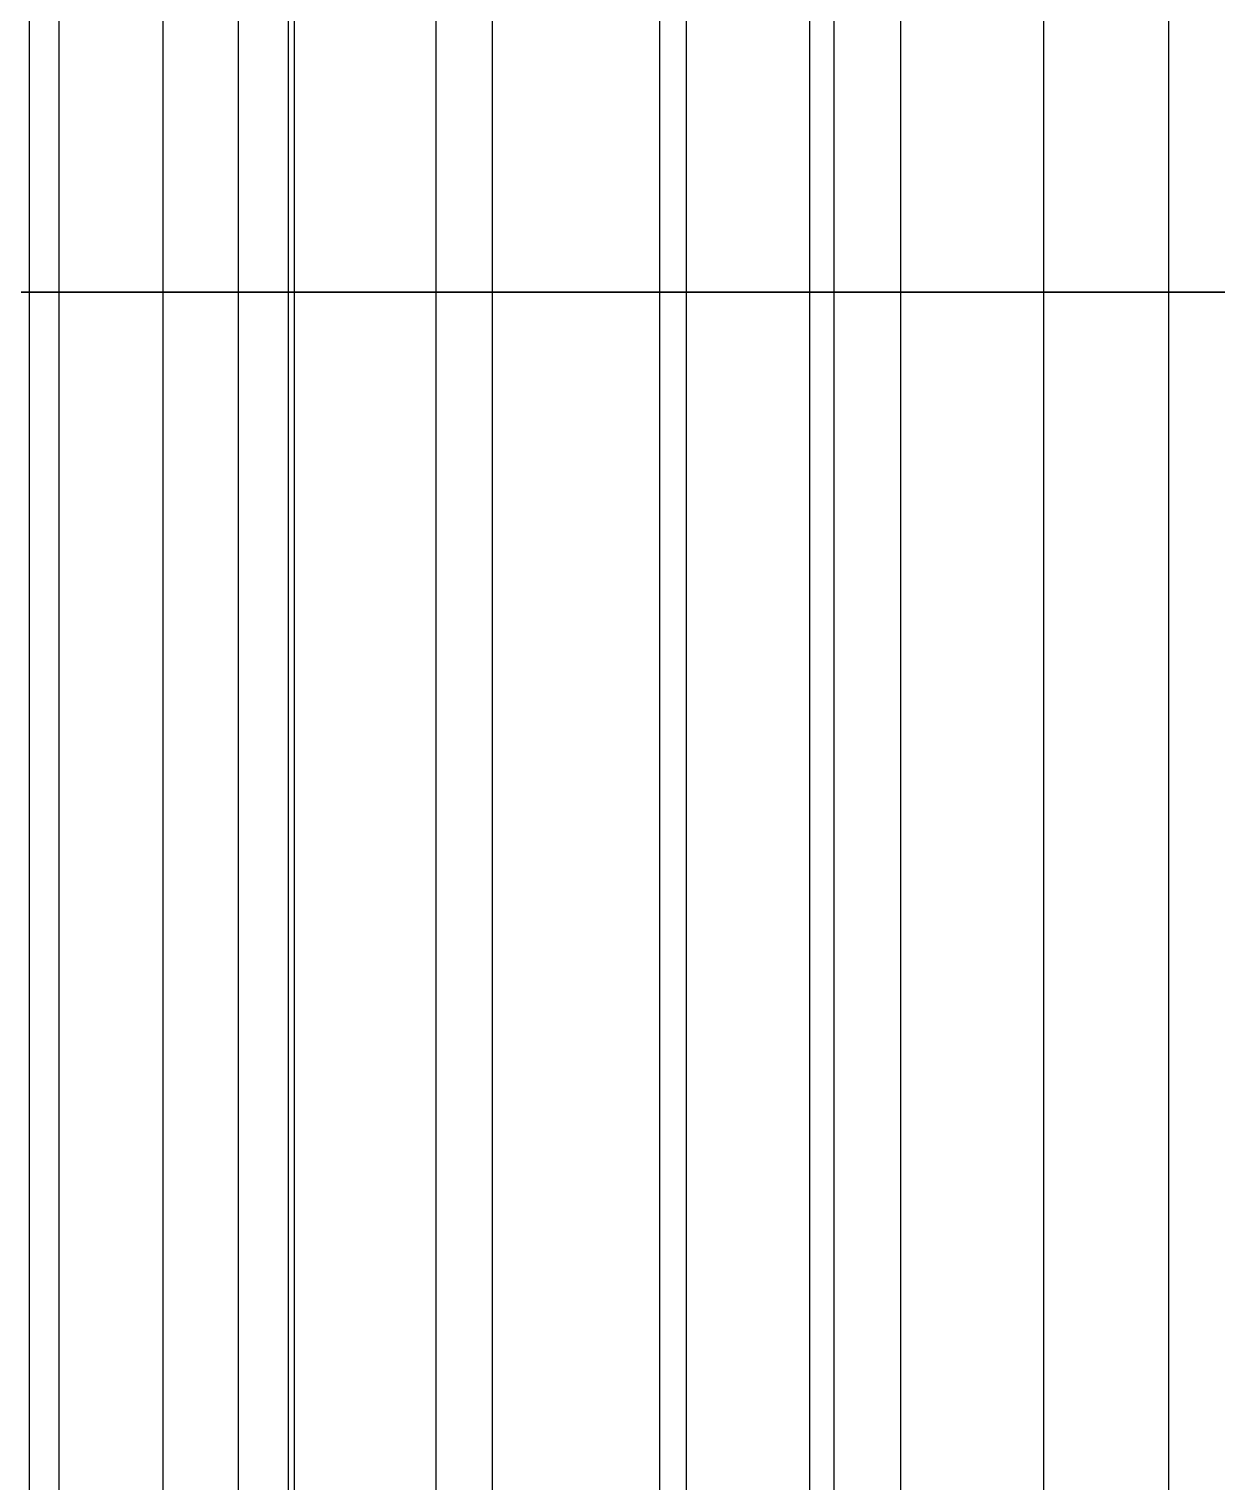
# Model space of a CAD drawing. Extents: x -60 to 60, y -153 to -30.
# Drawn here: x -56.145 to -55.225, y -87.921 to -86.796 of the extents above; entities that cross this region are included whole.
import ezdxf

# ---------------------------------------------------------------- set-up
doc = ezdxf.new("R2010")
doc.units = 0
doc.layers.add('Cut051006', color=7, linetype='CONTINUOUS')

msp = doc.modelspace()

# ---------------------------------------------------------------- linework, layer by layer
at = {"layer": 'Cut051006'}
for p, q in [((-56.1452, -84, 66.6247), (-56.1452, -87, 66.6247)), ((-56.1452, -84, 66.6247), (-56.1452, -87, 66.6247)), ((-56.1452, -84, 48.0249), (-56.1452, -87, 48.0249)), ((-56.1452, -84, 48.0249), (-56.1452, -87, 48.0249)), ((-56.1221, -84, 64.7085), (-56.1221, -87, 64.7085)), ((-56.1221, -84, 64.7085), (-56.1221, -87, 64.7085)), ((-56.1221, -84, 49.9412), (-56.1221, -87, 49.9412)), ((-56.1221, -84, 49.9412), (-56.1221, -87, 49.9412)), ((-56.0417, -84, 67.9594), (-56.0417, -87, 67.9594)), ((-56.0417, -84, 67.9594), (-56.0417, -87, 67.9594)), ((-56.0417, -84, 46.6903), (-56.0417, -87, 46.6903)), ((-56.0417, -84, 46.6903), (-56.0417, -87, 46.6903)), ((-55.9833, -84, 65.6966), (-55.9833, -87, 65.6966)), ((-55.9833, -84, 65.6966), (-55.9833, -87, 65.6966)), ((-55.9833, -84, 48.9531), (-55.9833, -87, 48.9531)), ((-55.9833, -84, 48.9531), (-55.9833, -87, 48.9531)), ((-55.9447, -84, 68.4582), (-55.9447, -87, 68.4582)), ((-55.9447, -84, 68.4582), (-55.9447, -87, 68.4582)), ((-55.9447, -84, 46.1915), (-55.9447, -87, 46.1915)), ((-55.9447, -84, 46.1915), (-55.9447, -87, 46.1915)), ((-55.94, -84, 67.7886), (-55.94, -87, 67.7886)), ((-55.94, -84, 67.7886), (-55.94, -87, 67.7886)), ((-55.94, -84, 46.8611), (-55.94, -87, 46.8611)), ((-55.94, -84, 46.8611), (-55.94, -87, 46.8611)), ((-55.8303, -84, 66.6627), (-55.8303, -87, 66.6627)), ((-55.8303, -84, 66.6627), (-55.8303, -87, 66.6627)), ((-55.8303, -84, 47.987), (-55.8303, -87, 47.987)), ((-55.8303, -84, 47.987), (-55.8303, -87, 47.987)), ((-55.7865, -84, 68.5785), (-55.7865, -87, 68.5785)), ((-55.7865, -84, 68.5785), (-55.7865, -87, 68.5785)), ((-55.7865, -84, 46.0712), (-55.7865, -87, 46.0712)), ((-55.7865, -84, 46.0712), (-55.7865, -87, 46.0712)), ((-55.657, -84, 67.6452), (-55.657, -87, 67.6452)), ((-55.657, -84, 67.6452), (-55.657, -87, 67.6452)), ((-55.657, -84, 47.0044), (-55.657, -87, 47.0044)), ((-55.657, -84, 47.0044), (-55.657, -87, 47.0044)), ((-55.6364, -84, 69.9088), (-55.6364, -87, 69.9088)), ((-55.6364, -84, 69.9088), (-55.6364, -87, 69.9088)), ((-55.6364, -84, 44.7409), (-55.6364, -87, 44.7409)), ((-55.6364, -84, 44.7409), (-55.6364, -87, 44.7409)), ((-55.5408, -84, 69.7345), (-55.5408, -87, 69.7345)), ((-55.5408, -84, 69.7345), (-55.5408, -87, 69.7345)), ((-55.5408, -84, 44.9152), (-55.5408, -87, 44.9152)), ((-55.5408, -84, 44.9152), (-55.5408, -87, 44.9152)), ((-55.5221, -84, 70.4039), (-55.5221, -87, 70.4039)), ((-55.5221, -84, 70.4039), (-55.5221, -87, 70.4039)), ((-55.5221, -84, 44.2458), (-55.5221, -87, 44.2458)), ((-55.5221, -84, 44.2458), (-55.5221, -87, 44.2458)), ((-55.4704, -84, 68.6054), (-55.4704, -87, 68.6054)), ((-55.4704, -84, 68.6054), (-55.4704, -87, 68.6054)), ((-55.4704, -84, 46.0443), (-55.4704, -87, 46.0443)), ((-55.4704, -84, 46.0443), (-55.4704, -87, 46.0443)), ((-55.3597, -84, 70.5186), (-55.3597, -87, 70.5186)), ((-55.3597, -84, 70.5186), (-55.3597, -87, 70.5186)), ((-55.3597, -84, 44.1311), (-55.3597, -87, 44.1311)), ((-55.3597, -84, 44.1311), (-55.3597, -87, 44.1311)), ((-55.2629, -84, 69.5814), (-55.2629, -87, 69.5814)), ((-55.2629, -84, 69.5814), (-55.2629, -87, 69.5814)), ((-55.2629, -84, 45.0683), (-55.2629, -87, 45.0683)), ((-55.2629, -84, 45.0683), (-55.2629, -87, 45.0683)), ((-56.1452, -87, 66.6247), (-56.1452, -90, 66.6247)), ((-56.1452, -87, 66.6247), (-56.1452, -90, 66.6247)), ((-56.1452, -87, 48.0249), (-56.1452, -90, 48.0249)), ((-56.1452, -87, 48.0249), (-56.1452, -90, 48.0249)), ((-56.1221, -87, 64.7085), (-56.1221, -90, 64.7085)), ((-56.1221, -87, 64.7085), (-56.1221, -90, 64.7085)), ((-56.1221, -87, 49.9412), (-56.1221, -90, 49.9412)), ((-56.1221, -87, 49.9412), (-56.1221, -90, 49.9412)), ((-56.0417, -87, 67.9594), (-56.0417, -90, 67.9594)), ((-56.0417, -87, 67.9594), (-56.0417, -90, 67.9594)), ((-56.0417, -87, 46.6903), (-56.0417, -90, 46.6903)), ((-56.0417, -87, 46.6903), (-56.0417, -90, 46.6903)), ((-55.9833, -87, 65.6966), (-55.9833, -90, 65.6966)), ((-55.9833, -87, 65.6966), (-55.9833, -90, 65.6966)), ((-55.9833, -87, 48.9531), (-55.9833, -90, 48.9531)), ((-55.9833, -87, 48.9531), (-55.9833, -90, 48.9531)), ((-55.9447, -87, 68.4582), (-55.9447, -90, 68.4582)), ((-55.9447, -87, 68.4582), (-55.9447, -90, 68.4582)), ((-55.9447, -87, 46.1915), (-55.9447, -90, 46.1915)), ((-55.9447, -87, 46.1915), (-55.9447, -90, 46.1915)), ((-55.94, -87, 67.7886), (-55.94, -90, 67.7886)), ((-55.94, -87, 67.7886), (-55.94, -90, 67.7886)), ((-55.94, -87, 46.8611), (-55.94, -90, 46.8611)), ((-55.94, -87, 46.8611), (-55.94, -90, 46.8611)), ((-55.8303, -87, 66.6627), (-55.8303, -90, 66.6627)), ((-55.8303, -87, 66.6627), (-55.8303, -90, 66.6627)), ((-55.8303, -87, 47.987), (-55.8303, -90, 47.987)), ((-55.8303, -87, 47.987), (-55.8303, -90, 47.987)), ((-55.7865, -87, 68.5785), (-55.7865, -90, 68.5785)), ((-55.7865, -87, 68.5785), (-55.7865, -90, 68.5785)), ((-55.7865, -87, 46.0712), (-55.7865, -90, 46.0712)), ((-55.7865, -87, 46.0712), (-55.7865, -90, 46.0712)), ((-55.657, -87, 67.6452), (-55.657, -90, 67.6452)), ((-55.657, -87, 67.6452), (-55.657, -90, 67.6452)), ((-55.657, -87, 47.0044), (-55.657, -90, 47.0044)), ((-55.657, -87, 47.0044), (-55.657, -90, 47.0044)), ((-55.6364, -87, 69.9088), (-55.6364, -90, 69.9088)), ((-55.6364, -87, 69.9088), (-55.6364, -90, 69.9088)), ((-55.6364, -87, 44.7409), (-55.6364, -90, 44.7409)), ((-55.6364, -87, 44.7409), (-55.6364, -90, 44.7409)), ((-55.5408, -87, 69.7345), (-55.5408, -90, 69.7345)), ((-55.5408, -87, 69.7345), (-55.5408, -90, 69.7345)), ((-55.5408, -87, 44.9152), (-55.5408, -90, 44.9152)), ((-55.5408, -87, 44.9152), (-55.5408, -90, 44.9152)), ((-55.5221, -87, 70.4039), (-55.5221, -90, 70.4039)), ((-55.5221, -87, 70.4039), (-55.5221, -90, 70.4039)), ((-55.5221, -87, 44.2458), (-55.5221, -90, 44.2458)), ((-55.5221, -87, 44.2458), (-55.5221, -90, 44.2458)), ((-55.4704, -87, 68.6054), (-55.4704, -90, 68.6054)), ((-55.4704, -87, 68.6054), (-55.4704, -90, 68.6054)), ((-55.4704, -87, 46.0443), (-55.4704, -90, 46.0443)), ((-55.4704, -87, 46.0443), (-55.4704, -90, 46.0443)), ((-55.3597, -87, 70.5186), (-55.3597, -90, 70.5186)), ((-55.3597, -87, 70.5186), (-55.3597, -90, 70.5186)), ((-55.3597, -87, 44.1311), (-55.3597, -90, 44.1311)), ((-55.3597, -87, 44.1311), (-55.3597, -90, 44.1311)), ((-55.2629, -87, 69.5814), (-55.2629, -90, 69.5814)), ((-55.2629, -87, 69.5814), (-55.2629, -90, 69.5814)), ((-55.2629, -87, 45.0683), (-55.2629, -90, 45.0683)), ((-55.2629, -87, 45.0683), (-55.2629, -90, 45.0683))]:
    msp.add_line(p, q, dxfattribs=at)
for centre in [(0, -90), (0, -90), (0, -93), (0, -93)]:
    msp.add_circle(centre, 60, dxfattribs=at)
for points, degree in [([(-56.1221, -87, 64.7085), (-56.275, -87, 64.6591), (-56.4356, -87, 64.6596)], 2), ([(-56.4356, -87, 49.99), (-56.275, -87, 49.9906), (-56.1221, -87, 49.9412)], 2), ([(-56.1221, -87, 64.7085), (-56.275, -87, 64.6591), (-56.4356, -87, 64.6596)], 2), ([(-56.4356, -87, 49.99), (-56.275, -87, 49.9906), (-56.1221, -87, 49.9412)], 2), ([(-56.1221, -87, 64.7085), (-56.275, -87, 64.6591), (-56.4356, -87, 64.6596)], 2), ([(-56.4356, -87, 49.99), (-56.275, -87, 49.9906), (-56.1221, -87, 49.9412)], 2), ([(-56.1221, -87, 64.7085), (-56.275, -87, 64.6591), (-56.4356, -87, 64.6596)], 2), ([(-56.4356, -87, 49.99), (-56.275, -87, 49.9906), (-56.1221, -87, 49.9412)], 2), ([(-56.2711, -87, 65.8299), (-56.1166, -87, 65.7862), (-55.9833, -87, 65.6966)], 2), ([(-55.9833, -87, 48.9531), (-56.1166, -87, 48.8635), (-56.2711, -87, 48.8197)], 2), ([(-56.2711, -87, 65.8299), (-56.1166, -87, 65.7862), (-55.9833, -87, 65.6966)], 2), ([(-55.9833, -87, 48.9531), (-56.1166, -87, 48.8635), (-56.2711, -87, 48.8197)], 2), ([(-56.2711, -87, 65.8299), (-56.1166, -87, 65.7862), (-55.9833, -87, 65.6966)], 2), ([(-55.9833, -87, 48.9531), (-56.1166, -87, 48.8635), (-56.2711, -87, 48.8197)], 2), ([(-56.2711, -87, 65.8299), (-56.1166, -87, 65.7862), (-55.9833, -87, 65.6966)], 2), ([(-55.9833, -87, 48.9531), (-56.1166, -87, 48.8635), (-56.2711, -87, 48.8197)], 2), ([(-55.8303, -87, 66.6627), (-55.9847, -87, 66.6186), (-56.1452, -87, 66.6247)], 2), ([(-56.1452, -87, 48.0249), (-55.9847, -87, 48.0311), (-55.8303, -87, 47.987)], 2), ([(-55.8303, -87, 66.6627), (-55.9847, -87, 66.6186), (-56.1452, -87, 66.6247)], 2), ([(-56.1452, -87, 48.0249), (-55.9847, -87, 48.0311), (-55.8303, -87, 47.987)], 2), ([(-55.8303, -87, 66.6627), (-55.9847, -87, 66.6186), (-56.1452, -87, 66.6247)], 2), ([(-56.1452, -87, 48.0249), (-55.9847, -87, 48.0311), (-55.8303, -87, 47.987)], 2), ([(-55.8303, -87, 66.6627), (-55.9847, -87, 66.6186), (-56.1452, -87, 66.6247)], 2), ([(-56.1452, -87, 48.0249), (-55.9847, -87, 48.0311), (-55.8303, -87, 47.987)], 2), ([(-55.9447, -87, 68.4582), (-56.0417, -87, 67.9594)], 1), ([(-56.0417, -87, 46.6903), (-55.9447, -87, 46.1915)], 1), ([(-55.9447, -87, 68.4582), (-56.0417, -87, 67.9594)], 1), ([(-56.0417, -87, 46.6903), (-55.9447, -87, 46.1915)], 1), ([(-55.9447, -87, 68.4582), (-56.0417, -87, 67.9594)], 1), ([(-56.0417, -87, 46.6903), (-55.9447, -87, 46.1915)], 1), ([(-55.9447, -87, 68.4582), (-56.0417, -87, 67.9594)], 1), ([(-56.0417, -87, 46.6903), (-55.9447, -87, 46.1915)], 1), ([(-55.94, -87, 67.7886), (-55.7871, -87, 67.7395), (-55.657, -87, 67.6452)], 2), ([(-55.657, -87, 47.0044), (-55.7871, -87, 46.9102), (-55.94, -87, 46.8611)], 2), ([(-55.94, -87, 67.7886), (-55.7871, -87, 67.7395), (-55.657, -87, 67.6452)], 2), ([(-55.657, -87, 47.0044), (-55.7871, -87, 46.9102), (-55.94, -87, 46.8611)], 2), ([(-55.94, -87, 67.7886), (-55.7871, -87, 67.7395), (-55.657, -87, 67.6452)], 2), ([(-55.657, -87, 47.0044), (-55.7871, -87, 46.9102), (-55.94, -87, 46.8611)], 2), ([(-55.94, -87, 67.7886), (-55.7871, -87, 67.7395), (-55.657, -87, 67.6452)], 2), ([(-55.657, -87, 47.0044), (-55.7871, -87, 46.9102), (-55.94, -87, 46.8611)], 2), ([(-55.4704, -87, 68.6054), (-55.6263, -87, 68.5668), (-55.7865, -87, 68.5785)], 2), ([(-55.7865, -87, 46.0712), (-55.6263, -87, 46.0829), (-55.4704, -87, 46.0443)], 2), ([(-55.4704, -87, 68.6054), (-55.6263, -87, 68.5668), (-55.7865, -87, 68.5785)], 2), ([(-55.7865, -87, 46.0712), (-55.6263, -87, 46.0829), (-55.4704, -87, 46.0443)], 2), ([(-55.4704, -87, 68.6054), (-55.6263, -87, 68.5668), (-55.7865, -87, 68.5785)], 2), ([(-55.7865, -87, 46.0712), (-55.6263, -87, 46.0829), (-55.4704, -87, 46.0443)], 2), ([(-55.4704, -87, 68.6054), (-55.6263, -87, 68.5668), (-55.7865, -87, 68.5785)], 2), ([(-55.7865, -87, 46.0712), (-55.6263, -87, 46.0829), (-55.4704, -87, 46.0443)], 2), ([(-55.5221, -87, 70.4039), (-55.6364, -87, 69.9088)], 1), ([(-55.6364, -87, 44.7409), (-55.5221, -87, 44.2458)], 1), ([(-55.5221, -87, 70.4039), (-55.6364, -87, 69.9088)], 1), ([(-55.6364, -87, 44.7409), (-55.5221, -87, 44.2458)], 1), ([(-55.5221, -87, 70.4039), (-55.6364, -87, 69.9088)], 1), ([(-55.6364, -87, 44.7409), (-55.5221, -87, 44.2458)], 1), ([(-55.5221, -87, 70.4039), (-55.6364, -87, 69.9088)], 1), ([(-55.6364, -87, 44.7409), (-55.5221, -87, 44.2458)], 1), ([(-55.5408, -87, 69.7345), (-55.3896, -87, 69.6801), (-55.2629, -87, 69.5814)], 2), ([(-55.2629, -87, 45.0683), (-55.3896, -87, 44.9696), (-55.5408, -87, 44.9152)], 2), ([(-55.5408, -87, 69.7345), (-55.3896, -87, 69.6801), (-55.2629, -87, 69.5814)], 2), ([(-55.2629, -87, 45.0683), (-55.3896, -87, 44.9696), (-55.5408, -87, 44.9152)], 2), ([(-55.5408, -87, 69.7345), (-55.3896, -87, 69.6801), (-55.2629, -87, 69.5814)], 2), ([(-55.2629, -87, 45.0683), (-55.3896, -87, 44.9696), (-55.5408, -87, 44.9152)], 2), ([(-55.5408, -87, 69.7345), (-55.3896, -87, 69.6801), (-55.2629, -87, 69.5814)], 2), ([(-55.2629, -87, 45.0683), (-55.3896, -87, 44.9696), (-55.5408, -87, 44.9152)], 2), ([(-55.0429, -87, 70.5344), (-55.2001, -87, 70.5012), (-55.3597, -87, 70.5186)], 2), ([(-55.3597, -87, 44.1311), (-55.2001, -87, 44.1484), (-55.0429, -87, 44.1153)], 2), ([(-55.0429, -87, 70.5344), (-55.2001, -87, 70.5012), (-55.3597, -87, 70.5186)], 2), ([(-55.3597, -87, 44.1311), (-55.2001, -87, 44.1484), (-55.0429, -87, 44.1153)], 2), ([(-55.0429, -87, 70.5344), (-55.2001, -87, 70.5012), (-55.3597, -87, 70.5186)], 2), ([(-55.3597, -87, 44.1311), (-55.2001, -87, 44.1484), (-55.0429, -87, 44.1153)], 2), ([(-55.0429, -87, 70.5344), (-55.2001, -87, 70.5012), (-55.3597, -87, 70.5186)], 2), ([(-55.3597, -87, 44.1311), (-55.2001, -87, 44.1484), (-55.0429, -87, 44.1153)], 2)]:
    msp.add_open_spline(points, degree=degree, dxfattribs=at)
for points, degree, knots in [([(-56.2414, -87, 63.7377), (-56.1711, -87, 63.694), (-56.0994, -87, 63.6264), (-56.0486, -87, 63.5335), (-55.9975, -87, 63.4416), (-55.9707, -87, 63.3243), (-55.9834, -87, 63.2089), (-55.995, -87, 63.0935), (-56.0456, -87, 62.9843), (-56.1147, -87, 62.905), (-56.1836, -87, 62.8247), (-56.2678, -87, 62.7735), (-56.3456, -87, 62.7454)], 3, [0, 0, 0, 0, 0.558599, 0.558599, 0.558599, 1.1172, 1.1172, 1.1172, 1.6758, 1.6758, 1.6758, 2.2344, 2.2344, 2.2344, 2.2344]), ([(-56.3456, -87, 51.9043), (-56.2678, -87, 51.8762), (-56.1836, -87, 51.8249), (-56.1147, -87, 51.7447), (-56.0456, -87, 51.6654), (-55.995, -87, 51.5562), (-55.9834, -87, 51.4407), (-55.9707, -87, 51.3254), (-55.9975, -87, 51.2081), (-56.0486, -87, 51.1161), (-56.0994, -87, 51.0233), (-56.1711, -87, 50.9557), (-56.2414, -87, 50.912)], 3, [0, 0, 0, 0, 0.558599, 0.558599, 0.558599, 1.1172, 1.1172, 1.1172, 1.6758, 1.6758, 1.6758, 2.2344, 2.2344, 2.2344, 2.2344]), ([(-56.2414, -87, 63.7377), (-56.1711, -87, 63.694), (-56.0994, -87, 63.6264), (-56.0486, -87, 63.5335), (-55.9975, -87, 63.4416), (-55.9707, -87, 63.3243), (-55.9834, -87, 63.2089), (-55.995, -87, 63.0935), (-56.0456, -87, 62.9843), (-56.1147, -87, 62.905), (-56.1836, -87, 62.8247), (-56.2678, -87, 62.7735), (-56.3456, -87, 62.7454)], 3, [0, 0, 0, 0, 0.558599, 0.558599, 0.558599, 1.1172, 1.1172, 1.1172, 1.6758, 1.6758, 1.6758, 2.2344, 2.2344, 2.2344, 2.2344]), ([(-56.3456, -87, 51.9043), (-56.2678, -87, 51.8762), (-56.1836, -87, 51.8249), (-56.1147, -87, 51.7447), (-56.0456, -87, 51.6654), (-55.995, -87, 51.5562), (-55.9834, -87, 51.4407), (-55.9707, -87, 51.3254), (-55.9975, -87, 51.2081), (-56.0486, -87, 51.1161), (-56.0994, -87, 51.0233), (-56.1711, -87, 50.9557), (-56.2414, -87, 50.912)], 3, [0, 0, 0, 0, 0.558599, 0.558599, 0.558599, 1.1172, 1.1172, 1.1172, 1.6758, 1.6758, 1.6758, 2.2344, 2.2344, 2.2344, 2.2344]), ([(-56.2414, -87, 63.7377), (-56.1711, -87, 63.694), (-56.0994, -87, 63.6264), (-56.0486, -87, 63.5335), (-55.9975, -87, 63.4416), (-55.9707, -87, 63.3243), (-55.9834, -87, 63.2089), (-55.995, -87, 63.0935), (-56.0456, -87, 62.9843), (-56.1147, -87, 62.905), (-56.1836, -87, 62.8247), (-56.2678, -87, 62.7735), (-56.3456, -87, 62.7454)], 3, [0, 0, 0, 0, 0.558599, 0.558599, 0.558599, 1.1172, 1.1172, 1.1172, 1.6758, 1.6758, 1.6758, 2.2344, 2.2344, 2.2344, 2.2344]), ([(-56.3456, -87, 51.9043), (-56.2678, -87, 51.8762), (-56.1836, -87, 51.8249), (-56.1147, -87, 51.7447), (-56.0456, -87, 51.6654), (-55.995, -87, 51.5562), (-55.9834, -87, 51.4407), (-55.9707, -87, 51.3254), (-55.9975, -87, 51.2081), (-56.0486, -87, 51.1161), (-56.0994, -87, 51.0233), (-56.1711, -87, 50.9557), (-56.2414, -87, 50.912)], 3, [0, 0, 0, 0, 0.558599, 0.558599, 0.558599, 1.1172, 1.1172, 1.1172, 1.6758, 1.6758, 1.6758, 2.2344, 2.2344, 2.2344, 2.2344]), ([(-56.2414, -87, 63.7377), (-56.1711, -87, 63.694), (-56.0994, -87, 63.6264), (-56.0486, -87, 63.5335), (-55.9975, -87, 63.4416), (-55.9707, -87, 63.3243), (-55.9834, -87, 63.2089), (-55.995, -87, 63.0935), (-56.0456, -87, 62.9843), (-56.1147, -87, 62.905), (-56.1836, -87, 62.8247), (-56.2678, -87, 62.7735), (-56.3456, -87, 62.7454)], 3, [0, 0, 0, 0, 0.558599, 0.558599, 0.558599, 1.1172, 1.1172, 1.1172, 1.6758, 1.6758, 1.6758, 2.2344, 2.2344, 2.2344, 2.2344]), ([(-56.3456, -87, 51.9043), (-56.2678, -87, 51.8762), (-56.1836, -87, 51.8249), (-56.1147, -87, 51.7447), (-56.0456, -87, 51.6654), (-55.995, -87, 51.5562), (-55.9834, -87, 51.4407), (-55.9707, -87, 51.3254), (-55.9975, -87, 51.2081), (-56.0486, -87, 51.1161), (-56.0994, -87, 51.0233), (-56.1711, -87, 50.9557), (-56.2414, -87, 50.912)], 3, [0, 0, 0, 0, 0.558599, 0.558599, 0.558599, 1.1172, 1.1172, 1.1172, 1.6758, 1.6758, 1.6758, 2.2344, 2.2344, 2.2344, 2.2344]), ([(-56.1452, -87, 66.6247), (-56.1983, -87, 66.6274), (-56.246, -87, 66.591), (-56.2912, -87, 66.5515), (-56.2992, -87, 66.499)], 2, [0, 0, 0, 0.724386, 0.724386, 1.44877, 1.44877, 1.44877]), ([(-56.2992, -87, 48.1507), (-56.2912, -87, 48.0981), (-56.246, -87, 48.0586), (-56.1983, -87, 48.0223), (-56.1452, -87, 48.0249)], 2, [0, 0, 0, 0.724386, 0.724386, 1.44877, 1.44877, 1.44877]), ([(-56.1452, -87, 66.6247), (-56.1983, -87, 66.6274), (-56.246, -87, 66.591), (-56.2912, -87, 66.5515), (-56.2992, -87, 66.499)], 2, [0, 0, 0, 0.724386, 0.724386, 1.44877, 1.44877, 1.44877]), ([(-56.2992, -87, 48.1507), (-56.2912, -87, 48.0981), (-56.246, -87, 48.0586), (-56.1983, -87, 48.0223), (-56.1452, -87, 48.0249)], 2, [0, 0, 0, 0.724386, 0.724386, 1.44877, 1.44877, 1.44877]), ([(-56.1452, -87, 66.6247), (-56.1983, -87, 66.6274), (-56.246, -87, 66.591), (-56.2912, -87, 66.5515), (-56.2992, -87, 66.499)], 2, [0, 0, 0, 0.724386, 0.724386, 1.44877, 1.44877, 1.44877]), ([(-56.2992, -87, 48.1507), (-56.2912, -87, 48.0981), (-56.246, -87, 48.0586), (-56.1983, -87, 48.0223), (-56.1452, -87, 48.0249)], 2, [0, 0, 0, 0.724386, 0.724386, 1.44877, 1.44877, 1.44877]), ([(-56.1452, -87, 66.6247), (-56.1983, -87, 66.6274), (-56.246, -87, 66.591), (-56.2912, -87, 66.5515), (-56.2992, -87, 66.499)], 2, [0, 0, 0, 0.724386, 0.724386, 1.44877, 1.44877, 1.44877]), ([(-56.2992, -87, 48.1507), (-56.2912, -87, 48.0981), (-56.246, -87, 48.0586), (-56.1983, -87, 48.0223), (-56.1452, -87, 48.0249)], 2, [0, 0, 0, 0.724386, 0.724386, 1.44877, 1.44877, 1.44877]), ([(-55.9833, -87, 65.6966), (-55.9146, -87, 65.6504), (-55.8453, -87, 65.5804), (-55.7978, -87, 65.4858), (-55.7499, -87, 65.3922), (-55.7273, -87, 65.274), (-55.744, -87, 65.1591), (-55.7596, -87, 65.0442), (-55.8139, -87, 64.9368), (-55.8857, -87, 64.8599), (-55.9575, -87, 64.7822), (-56.0434, -87, 64.7339), (-56.1221, -87, 64.7085)], 3, [0, 0, 0, 0, 0.558599, 0.558599, 0.558599, 1.1172, 1.1172, 1.1172, 1.6758, 1.6758, 1.6758, 2.2344, 2.2344, 2.2344, 2.2344]), ([(-56.1221, -87, 49.9412), (-56.0434, -87, 49.9158), (-55.9575, -87, 49.8675), (-55.8857, -87, 49.7897), (-55.8139, -87, 49.7129), (-55.7596, -87, 49.6055), (-55.744, -87, 49.4905), (-55.7273, -87, 49.3757), (-55.7499, -87, 49.2575), (-55.7978, -87, 49.1639), (-55.8453, -87, 49.0693), (-55.9146, -87, 48.9992), (-55.9833, -87, 48.9531)], 3, [0, 0, 0, 0, 0.558599, 0.558599, 0.558599, 1.1172, 1.1172, 1.1172, 1.6758, 1.6758, 1.6758, 2.2344, 2.2344, 2.2344, 2.2344]), ([(-55.9833, -87, 65.6966), (-55.9146, -87, 65.6504), (-55.8453, -87, 65.5804), (-55.7978, -87, 65.4858), (-55.7499, -87, 65.3922), (-55.7273, -87, 65.274), (-55.744, -87, 65.1591), (-55.7596, -87, 65.0442), (-55.8139, -87, 64.9368), (-55.8857, -87, 64.8599), (-55.9575, -87, 64.7822), (-56.0434, -87, 64.7339), (-56.1221, -87, 64.7085)], 3, [0, 0, 0, 0, 0.558599, 0.558599, 0.558599, 1.1172, 1.1172, 1.1172, 1.6758, 1.6758, 1.6758, 2.2344, 2.2344, 2.2344, 2.2344]), ([(-56.1221, -87, 49.9412), (-56.0434, -87, 49.9158), (-55.9575, -87, 49.8675), (-55.8857, -87, 49.7897), (-55.8139, -87, 49.7129), (-55.7596, -87, 49.6055), (-55.744, -87, 49.4905), (-55.7273, -87, 49.3757), (-55.7499, -87, 49.2575), (-55.7978, -87, 49.1639), (-55.8453, -87, 49.0693), (-55.9146, -87, 48.9992), (-55.9833, -87, 48.9531)], 3, [0, 0, 0, 0, 0.558599, 0.558599, 0.558599, 1.1172, 1.1172, 1.1172, 1.6758, 1.6758, 1.6758, 2.2344, 2.2344, 2.2344, 2.2344]), ([(-55.9833, -87, 65.6966), (-55.9146, -87, 65.6504), (-55.8453, -87, 65.5804), (-55.7978, -87, 65.4858), (-55.7499, -87, 65.3922), (-55.7273, -87, 65.274), (-55.744, -87, 65.1591), (-55.7596, -87, 65.0442), (-55.8139, -87, 64.9368), (-55.8857, -87, 64.8599), (-55.9575, -87, 64.7822), (-56.0434, -87, 64.7339), (-56.1221, -87, 64.7085)], 3, [0, 0, 0, 0, 0.558599, 0.558599, 0.558599, 1.1172, 1.1172, 1.1172, 1.6758, 1.6758, 1.6758, 2.2344, 2.2344, 2.2344, 2.2344]), ([(-56.1221, -87, 49.9412), (-56.0434, -87, 49.9158), (-55.9575, -87, 49.8675), (-55.8857, -87, 49.7897), (-55.8139, -87, 49.7129), (-55.7596, -87, 49.6055), (-55.744, -87, 49.4905), (-55.7273, -87, 49.3757), (-55.7499, -87, 49.2575), (-55.7978, -87, 49.1639), (-55.8453, -87, 49.0693), (-55.9146, -87, 48.9992), (-55.9833, -87, 48.9531)], 3, [0, 0, 0, 0, 0.558599, 0.558599, 0.558599, 1.1172, 1.1172, 1.1172, 1.6758, 1.6758, 1.6758, 2.2344, 2.2344, 2.2344, 2.2344]), ([(-55.9833, -87, 65.6966), (-55.9146, -87, 65.6504), (-55.8453, -87, 65.5804), (-55.7978, -87, 65.4858), (-55.7499, -87, 65.3922), (-55.7273, -87, 65.274), (-55.744, -87, 65.1591), (-55.7596, -87, 65.0442), (-55.8139, -87, 64.9368), (-55.8857, -87, 64.8599), (-55.9575, -87, 64.7822), (-56.0434, -87, 64.7339), (-56.1221, -87, 64.7085)], 3, [0, 0, 0, 0, 0.558599, 0.558599, 0.558599, 1.1172, 1.1172, 1.1172, 1.6758, 1.6758, 1.6758, 2.2344, 2.2344, 2.2344, 2.2344]), ([(-56.1221, -87, 49.9412), (-56.0434, -87, 49.9158), (-55.9575, -87, 49.8675), (-55.8857, -87, 49.7897), (-55.8139, -87, 49.7129), (-55.7596, -87, 49.6055), (-55.744, -87, 49.4905), (-55.7273, -87, 49.3757), (-55.7499, -87, 49.2575), (-55.7978, -87, 49.1639), (-55.8453, -87, 49.0693), (-55.9146, -87, 48.9992), (-55.9833, -87, 48.9531)], 3, [0, 0, 0, 0, 0.558599, 0.558599, 0.558599, 1.1172, 1.1172, 1.1172, 1.6758, 1.6758, 1.6758, 2.2344, 2.2344, 2.2344, 2.2344]), ([(-56.0417, -87, 67.9594), (-56.0521, -87, 67.9073), (-56.0232, -87, 67.8547), (-55.9908, -87, 67.8043), (-55.94, -87, 67.7886)], 2, [0, 0, 0, 0.724386, 0.724386, 1.44877, 1.44877, 1.44877]), ([(-55.94, -87, 46.8611), (-55.9908, -87, 46.8454), (-56.0232, -87, 46.7949), (-56.0521, -87, 46.7424), (-56.0417, -87, 46.6903)], 2, [0, 0, 0, 0.724386, 0.724386, 1.44877, 1.44877, 1.44877]), ([(-56.0417, -87, 67.9594), (-56.0521, -87, 67.9073), (-56.0232, -87, 67.8547), (-55.9908, -87, 67.8043), (-55.94, -87, 67.7886)], 2, [0, 0, 0, 0.724386, 0.724386, 1.44877, 1.44877, 1.44877]), ([(-55.94, -87, 46.8611), (-55.9908, -87, 46.8454), (-56.0232, -87, 46.7949), (-56.0521, -87, 46.7424), (-56.0417, -87, 46.6903)], 2, [0, 0, 0, 0.724386, 0.724386, 1.44877, 1.44877, 1.44877]), ([(-56.0417, -87, 67.9594), (-56.0521, -87, 67.9073), (-56.0232, -87, 67.8547), (-55.9908, -87, 67.8043), (-55.94, -87, 67.7886)], 2, [0, 0, 0, 0.724386, 0.724386, 1.44877, 1.44877, 1.44877]), ([(-55.94, -87, 46.8611), (-55.9908, -87, 46.8454), (-56.0232, -87, 46.7949), (-56.0521, -87, 46.7424), (-56.0417, -87, 46.6903)], 2, [0, 0, 0, 0.724386, 0.724386, 1.44877, 1.44877, 1.44877]), ([(-56.0417, -87, 67.9594), (-56.0521, -87, 67.9073), (-56.0232, -87, 67.8547), (-55.9908, -87, 67.8043), (-55.94, -87, 67.7886)], 2, [0, 0, 0, 0.724386, 0.724386, 1.44877, 1.44877, 1.44877]), ([(-55.94, -87, 46.8611), (-55.9908, -87, 46.8454), (-56.0232, -87, 46.7949), (-56.0521, -87, 46.7424), (-56.0417, -87, 46.6903)], 2, [0, 0, 0, 0.724386, 0.724386, 1.44877, 1.44877, 1.44877]), ([(-55.7865, -87, 68.5785), (-55.8394, -87, 68.583), (-55.8884, -87, 68.5484), (-55.9349, -87, 68.5105), (-55.9447, -87, 68.4582)], 2, [0, 0, 0, 0.724386, 0.724386, 1.44877, 1.44877, 1.44877]), ([(-55.9447, -87, 46.1915), (-55.9349, -87, 46.1392), (-55.8884, -87, 46.1013), (-55.8394, -87, 46.0667), (-55.7865, -87, 46.0712)], 2, [0, 0, 0, 0.724386, 0.724386, 1.44877, 1.44877, 1.44877]), ([(-55.7865, -87, 68.5785), (-55.8394, -87, 68.583), (-55.8884, -87, 68.5484), (-55.9349, -87, 68.5105), (-55.9447, -87, 68.4582)], 2, [0, 0, 0, 0.724386, 0.724386, 1.44877, 1.44877, 1.44877]), ([(-55.9447, -87, 46.1915), (-55.9349, -87, 46.1392), (-55.8884, -87, 46.1013), (-55.8394, -87, 46.0667), (-55.7865, -87, 46.0712)], 2, [0, 0, 0, 0.724386, 0.724386, 1.44877, 1.44877, 1.44877]), ([(-55.7865, -87, 68.5785), (-55.8394, -87, 68.583), (-55.8884, -87, 68.5484), (-55.9349, -87, 68.5105), (-55.9447, -87, 68.4582)], 2, [0, 0, 0, 0.724386, 0.724386, 1.44877, 1.44877, 1.44877]), ([(-55.9447, -87, 46.1915), (-55.9349, -87, 46.1392), (-55.8884, -87, 46.1013), (-55.8394, -87, 46.0667), (-55.7865, -87, 46.0712)], 2, [0, 0, 0, 0.724386, 0.724386, 1.44877, 1.44877, 1.44877]), ([(-55.7865, -87, 68.5785), (-55.8394, -87, 68.583), (-55.8884, -87, 68.5484), (-55.9349, -87, 68.5105), (-55.9447, -87, 68.4582)], 2, [0, 0, 0, 0.724386, 0.724386, 1.44877, 1.44877, 1.44877]), ([(-55.9447, -87, 46.1915), (-55.9349, -87, 46.1392), (-55.8884, -87, 46.1013), (-55.8394, -87, 46.0667), (-55.7865, -87, 46.0712)], 2, [0, 0, 0, 0.724386, 0.724386, 1.44877, 1.44877, 1.44877]), ([(-55.657, -87, 67.6452), (-55.5899, -87, 67.5968), (-55.5231, -87, 67.5243), (-55.479, -87, 67.4282), (-55.4344, -87, 67.3329), (-55.4159, -87, 67.214), (-55.4366, -87, 67.0998), (-55.4562, -87, 66.9854), (-55.5143, -87, 66.88), (-55.5887, -87, 66.8057), (-55.6631, -87, 66.7305), (-55.7507, -87, 66.6853), (-55.8303, -87, 66.6627)], 3, [0, 0, 0, 0, 0.558599, 0.558599, 0.558599, 1.1172, 1.1172, 1.1172, 1.6758, 1.6758, 1.6758, 2.2344, 2.2344, 2.2344, 2.2344]), ([(-55.8303, -87, 47.987), (-55.7507, -87, 47.9644), (-55.6631, -87, 47.9192), (-55.5887, -87, 47.8439), (-55.5143, -87, 47.7697), (-55.4562, -87, 47.6643), (-55.4366, -87, 47.5499), (-55.4159, -87, 47.4357), (-55.4344, -87, 47.3168), (-55.479, -87, 47.2215), (-55.5231, -87, 47.1254), (-55.5899, -87, 47.0529), (-55.657, -87, 47.0044)], 3, [0, 0, 0, 0, 0.558599, 0.558599, 0.558599, 1.1172, 1.1172, 1.1172, 1.6758, 1.6758, 1.6758, 2.2344, 2.2344, 2.2344, 2.2344]), ([(-55.657, -87, 67.6452), (-55.5899, -87, 67.5968), (-55.5231, -87, 67.5243), (-55.479, -87, 67.4282), (-55.4344, -87, 67.3329), (-55.4159, -87, 67.214), (-55.4366, -87, 67.0998), (-55.4562, -87, 66.9854), (-55.5143, -87, 66.88), (-55.5887, -87, 66.8057), (-55.6631, -87, 66.7305), (-55.7507, -87, 66.6853), (-55.8303, -87, 66.6627)], 3, [0, 0, 0, 0, 0.558599, 0.558599, 0.558599, 1.1172, 1.1172, 1.1172, 1.6758, 1.6758, 1.6758, 2.2344, 2.2344, 2.2344, 2.2344]), ([(-55.8303, -87, 47.987), (-55.7507, -87, 47.9644), (-55.6631, -87, 47.9192), (-55.5887, -87, 47.8439), (-55.5143, -87, 47.7697), (-55.4562, -87, 47.6643), (-55.4366, -87, 47.5499), (-55.4159, -87, 47.4357), (-55.4344, -87, 47.3168), (-55.479, -87, 47.2215), (-55.5231, -87, 47.1254), (-55.5899, -87, 47.0529), (-55.657, -87, 47.0044)], 3, [0, 0, 0, 0, 0.558599, 0.558599, 0.558599, 1.1172, 1.1172, 1.1172, 1.6758, 1.6758, 1.6758, 2.2344, 2.2344, 2.2344, 2.2344]), ([(-55.657, -87, 67.6452), (-55.5899, -87, 67.5968), (-55.5231, -87, 67.5243), (-55.479, -87, 67.4282), (-55.4344, -87, 67.3329), (-55.4159, -87, 67.214), (-55.4366, -87, 67.0998), (-55.4562, -87, 66.9854), (-55.5143, -87, 66.88), (-55.5887, -87, 66.8057), (-55.6631, -87, 66.7305), (-55.7507, -87, 66.6853), (-55.8303, -87, 66.6627)], 3, [0, 0, 0, 0, 0.558599, 0.558599, 0.558599, 1.1172, 1.1172, 1.1172, 1.6758, 1.6758, 1.6758, 2.2344, 2.2344, 2.2344, 2.2344]), ([(-55.8303, -87, 47.987), (-55.7507, -87, 47.9644), (-55.6631, -87, 47.9192), (-55.5887, -87, 47.8439), (-55.5143, -87, 47.7697), (-55.4562, -87, 47.6643), (-55.4366, -87, 47.5499), (-55.4159, -87, 47.4357), (-55.4344, -87, 47.3168), (-55.479, -87, 47.2215), (-55.5231, -87, 47.1254), (-55.5899, -87, 47.0529), (-55.657, -87, 47.0044)], 3, [0, 0, 0, 0, 0.558599, 0.558599, 0.558599, 1.1172, 1.1172, 1.1172, 1.6758, 1.6758, 1.6758, 2.2344, 2.2344, 2.2344, 2.2344]), ([(-55.657, -87, 67.6452), (-55.5899, -87, 67.5968), (-55.5231, -87, 67.5243), (-55.479, -87, 67.4282), (-55.4344, -87, 67.3329), (-55.4159, -87, 67.214), (-55.4366, -87, 67.0998), (-55.4562, -87, 66.9854), (-55.5143, -87, 66.88), (-55.5887, -87, 66.8057), (-55.6631, -87, 66.7305), (-55.7507, -87, 66.6853), (-55.8303, -87, 66.6627)], 3, [0, 0, 0, 0, 0.558599, 0.558599, 0.558599, 1.1172, 1.1172, 1.1172, 1.6758, 1.6758, 1.6758, 2.2344, 2.2344, 2.2344, 2.2344]), ([(-55.8303, -87, 47.987), (-55.7507, -87, 47.9644), (-55.6631, -87, 47.9192), (-55.5887, -87, 47.8439), (-55.5143, -87, 47.7697), (-55.4562, -87, 47.6643), (-55.4366, -87, 47.5499), (-55.4159, -87, 47.4357), (-55.4344, -87, 47.3168), (-55.479, -87, 47.2215), (-55.5231, -87, 47.1254), (-55.5899, -87, 47.0529), (-55.657, -87, 47.0044)], 3, [0, 0, 0, 0, 0.558599, 0.558599, 0.558599, 1.1172, 1.1172, 1.1172, 1.6758, 1.6758, 1.6758, 2.2344, 2.2344, 2.2344, 2.2344]), ([(-55.6364, -87, 69.9088), (-55.6487, -87, 69.857), (-55.6216, -87, 69.8035), (-55.591, -87, 69.7519), (-55.5408, -87, 69.7345)], 2, [0, 0, 0, 0.724386, 0.724386, 1.44877, 1.44877, 1.44877]), ([(-55.5408, -87, 44.9152), (-55.591, -87, 44.8978), (-55.6216, -87, 44.8462), (-55.6487, -87, 44.7926), (-55.6364, -87, 44.7409)], 2, [0, 0, 0, 0.724386, 0.724386, 1.44877, 1.44877, 1.44877]), ([(-55.6364, -87, 69.9088), (-55.6487, -87, 69.857), (-55.6216, -87, 69.8035), (-55.591, -87, 69.7519), (-55.5408, -87, 69.7345)], 2, [0, 0, 0, 0.724386, 0.724386, 1.44877, 1.44877, 1.44877]), ([(-55.5408, -87, 44.9152), (-55.591, -87, 44.8978), (-55.6216, -87, 44.8462), (-55.6487, -87, 44.7926), (-55.6364, -87, 44.7409)], 2, [0, 0, 0, 0.724386, 0.724386, 1.44877, 1.44877, 1.44877]), ([(-55.6364, -87, 69.9088), (-55.6487, -87, 69.857), (-55.6216, -87, 69.8035), (-55.591, -87, 69.7519), (-55.5408, -87, 69.7345)], 2, [0, 0, 0, 0.724386, 0.724386, 1.44877, 1.44877, 1.44877]), ([(-55.5408, -87, 44.9152), (-55.591, -87, 44.8978), (-55.6216, -87, 44.8462), (-55.6487, -87, 44.7926), (-55.6364, -87, 44.7409)], 2, [0, 0, 0, 0.724386, 0.724386, 1.44877, 1.44877, 1.44877]), ([(-55.6364, -87, 69.9088), (-55.6487, -87, 69.857), (-55.6216, -87, 69.8035), (-55.591, -87, 69.7519), (-55.5408, -87, 69.7345)], 2, [0, 0, 0, 0.724386, 0.724386, 1.44877, 1.44877, 1.44877]), ([(-55.5408, -87, 44.9152), (-55.591, -87, 44.8978), (-55.6216, -87, 44.8462), (-55.6487, -87, 44.7926), (-55.6364, -87, 44.7409)], 2, [0, 0, 0, 0.724386, 0.724386, 1.44877, 1.44877, 1.44877]), ([(-55.3597, -87, 70.5186), (-55.4125, -87, 70.5249), (-55.4626, -87, 70.492), (-55.5105, -87, 70.4557), (-55.5221, -87, 70.4039)], 2, [0, 0, 0, 0.724386, 0.724386, 1.44877, 1.44877, 1.44877]), ([(-55.5221, -87, 44.2458), (-55.5105, -87, 44.1939), (-55.4626, -87, 44.1577), (-55.4125, -87, 44.1247), (-55.3597, -87, 44.1311)], 2, [0, 0, 0, 0.724386, 0.724386, 1.44877, 1.44877, 1.44877]), ([(-55.3597, -87, 70.5186), (-55.4125, -87, 70.5249), (-55.4626, -87, 70.492), (-55.5105, -87, 70.4557), (-55.5221, -87, 70.4039)], 2, [0, 0, 0, 0.724386, 0.724386, 1.44877, 1.44877, 1.44877]), ([(-55.5221, -87, 44.2458), (-55.5105, -87, 44.1939), (-55.4626, -87, 44.1577), (-55.4125, -87, 44.1247), (-55.3597, -87, 44.1311)], 2, [0, 0, 0, 0.724386, 0.724386, 1.44877, 1.44877, 1.44877]), ([(-55.3597, -87, 70.5186), (-55.4125, -87, 70.5249), (-55.4626, -87, 70.492), (-55.5105, -87, 70.4557), (-55.5221, -87, 70.4039)], 2, [0, 0, 0, 0.724386, 0.724386, 1.44877, 1.44877, 1.44877]), ([(-55.5221, -87, 44.2458), (-55.5105, -87, 44.1939), (-55.4626, -87, 44.1577), (-55.4125, -87, 44.1247), (-55.3597, -87, 44.1311)], 2, [0, 0, 0, 0.724386, 0.724386, 1.44877, 1.44877, 1.44877]), ([(-55.3597, -87, 70.5186), (-55.4125, -87, 70.5249), (-55.4626, -87, 70.492), (-55.5105, -87, 70.4557), (-55.5221, -87, 70.4039)], 2, [0, 0, 0, 0.724386, 0.724386, 1.44877, 1.44877, 1.44877]), ([(-55.5221, -87, 44.2458), (-55.5105, -87, 44.1939), (-55.4626, -87, 44.1577), (-55.4125, -87, 44.1247), (-55.3597, -87, 44.1311)], 2, [0, 0, 0, 0.724386, 0.724386, 1.44877, 1.44877, 1.44877]), ([(-55.2629, -87, 69.5814), (-55.1976, -87, 69.5306), (-55.1334, -87, 69.4558), (-55.0926, -87, 69.3582), (-55.0514, -87, 69.2614), (-55.037, -87, 69.142), (-55.0617, -87, 69.0286), (-55.0853, -87, 68.9149), (-55.147, -87, 68.8116), (-55.224, -87, 68.74), (-55.3009, -87, 68.6674), (-55.39, -87, 68.6252), (-55.4704, -87, 68.6054)], 3, [0, 0, 0, 0, 0.558599, 0.558599, 0.558599, 1.1172, 1.1172, 1.1172, 1.6758, 1.6758, 1.6758, 2.2344, 2.2344, 2.2344, 2.2344]), ([(-55.4704, -87, 46.0443), (-55.39, -87, 46.0244), (-55.3009, -87, 45.9823), (-55.224, -87, 45.9097), (-55.147, -87, 45.8381), (-55.0853, -87, 45.7347), (-55.0617, -87, 45.6211), (-55.037, -87, 45.5077), (-55.0514, -87, 45.3882), (-55.0926, -87, 45.2915), (-55.1334, -87, 45.1939), (-55.1976, -87, 45.1191), (-55.2629, -87, 45.0683)], 3, [0, 0, 0, 0, 0.558599, 0.558599, 0.558599, 1.1172, 1.1172, 1.1172, 1.6758, 1.6758, 1.6758, 2.2344, 2.2344, 2.2344, 2.2344]), ([(-55.2629, -87, 69.5814), (-55.1976, -87, 69.5306), (-55.1334, -87, 69.4558), (-55.0926, -87, 69.3582), (-55.0514, -87, 69.2614), (-55.037, -87, 69.142), (-55.0617, -87, 69.0286), (-55.0853, -87, 68.9149), (-55.147, -87, 68.8116), (-55.224, -87, 68.74), (-55.3009, -87, 68.6674), (-55.39, -87, 68.6252), (-55.4704, -87, 68.6054)], 3, [0, 0, 0, 0, 0.558599, 0.558599, 0.558599, 1.1172, 1.1172, 1.1172, 1.6758, 1.6758, 1.6758, 2.2344, 2.2344, 2.2344, 2.2344]), ([(-55.4704, -87, 46.0443), (-55.39, -87, 46.0244), (-55.3009, -87, 45.9823), (-55.224, -87, 45.9097), (-55.147, -87, 45.8381), (-55.0853, -87, 45.7347), (-55.0617, -87, 45.6211), (-55.037, -87, 45.5077), (-55.0514, -87, 45.3882), (-55.0926, -87, 45.2915), (-55.1334, -87, 45.1939), (-55.1976, -87, 45.1191), (-55.2629, -87, 45.0683)], 3, [0, 0, 0, 0, 0.558599, 0.558599, 0.558599, 1.1172, 1.1172, 1.1172, 1.6758, 1.6758, 1.6758, 2.2344, 2.2344, 2.2344, 2.2344]), ([(-55.2629, -87, 69.5814), (-55.1976, -87, 69.5306), (-55.1334, -87, 69.4558), (-55.0926, -87, 69.3582), (-55.0514, -87, 69.2614), (-55.037, -87, 69.142), (-55.0617, -87, 69.0286), (-55.0853, -87, 68.9149), (-55.147, -87, 68.8116), (-55.224, -87, 68.74), (-55.3009, -87, 68.6674), (-55.39, -87, 68.6252), (-55.4704, -87, 68.6054)], 3, [0, 0, 0, 0, 0.558599, 0.558599, 0.558599, 1.1172, 1.1172, 1.1172, 1.6758, 1.6758, 1.6758, 2.2344, 2.2344, 2.2344, 2.2344]), ([(-55.4704, -87, 46.0443), (-55.39, -87, 46.0244), (-55.3009, -87, 45.9823), (-55.224, -87, 45.9097), (-55.147, -87, 45.8381), (-55.0853, -87, 45.7347), (-55.0617, -87, 45.6211), (-55.037, -87, 45.5077), (-55.0514, -87, 45.3882), (-55.0926, -87, 45.2915), (-55.1334, -87, 45.1939), (-55.1976, -87, 45.1191), (-55.2629, -87, 45.0683)], 3, [0, 0, 0, 0, 0.558599, 0.558599, 0.558599, 1.1172, 1.1172, 1.1172, 1.6758, 1.6758, 1.6758, 2.2344, 2.2344, 2.2344, 2.2344]), ([(-55.2629, -87, 69.5814), (-55.1976, -87, 69.5306), (-55.1334, -87, 69.4558), (-55.0926, -87, 69.3582), (-55.0514, -87, 69.2614), (-55.037, -87, 69.142), (-55.0617, -87, 69.0286), (-55.0853, -87, 68.9149), (-55.147, -87, 68.8116), (-55.224, -87, 68.74), (-55.3009, -87, 68.6674), (-55.39, -87, 68.6252), (-55.4704, -87, 68.6054)], 3, [0, 0, 0, 0, 0.558599, 0.558599, 0.558599, 1.1172, 1.1172, 1.1172, 1.6758, 1.6758, 1.6758, 2.2344, 2.2344, 2.2344, 2.2344]), ([(-55.4704, -87, 46.0443), (-55.39, -87, 46.0244), (-55.3009, -87, 45.9823), (-55.224, -87, 45.9097), (-55.147, -87, 45.8381), (-55.0853, -87, 45.7347), (-55.0617, -87, 45.6211), (-55.037, -87, 45.5077), (-55.0514, -87, 45.3882), (-55.0926, -87, 45.2915), (-55.1334, -87, 45.1939), (-55.1976, -87, 45.1191), (-55.2629, -87, 45.0683)], 3, [0, 0, 0, 0, 0.558599, 0.558599, 0.558599, 1.1172, 1.1172, 1.1172, 1.6758, 1.6758, 1.6758, 2.2344, 2.2344, 2.2344, 2.2344])]:
    msp.add_open_spline(points, degree=degree, knots=knots, dxfattribs=at)

doc.saveas('drawing.dxf')
